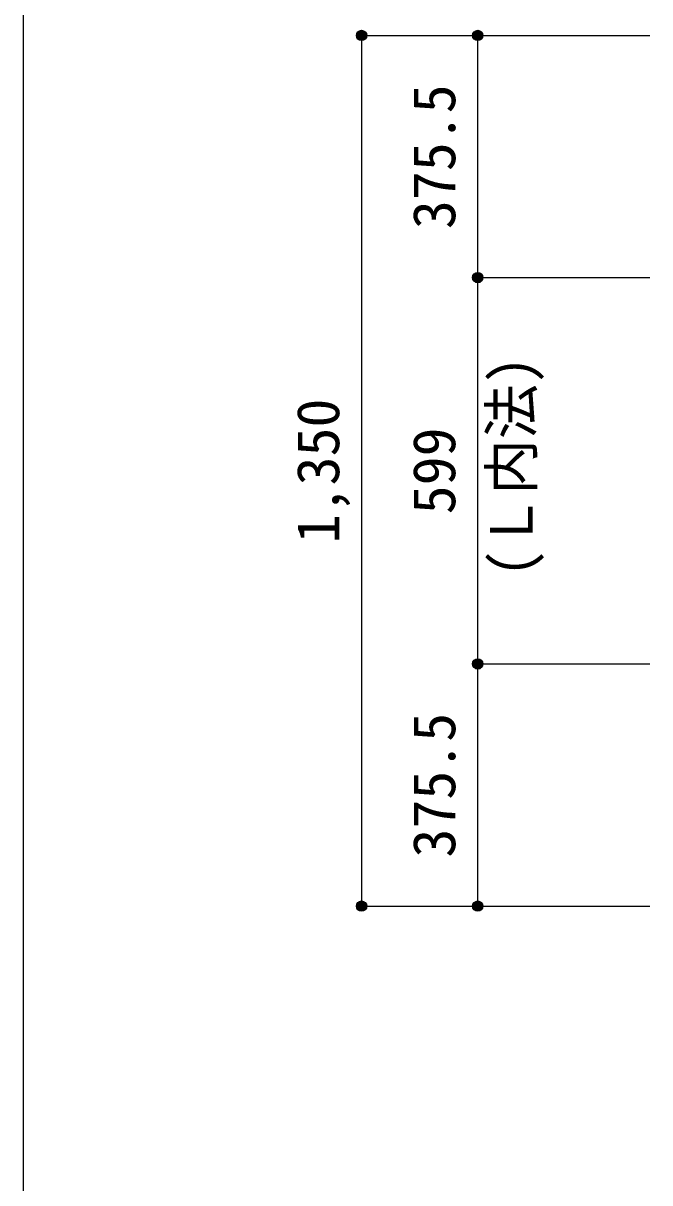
# Model space of a CAD drawing. Units: millimetres at full size, sheet at 1:30. Extents: x -5973 to 5954, y -4195 to 4201.
# Drawn here: x -5973 to -5001, y 1419 to 3217 of the extents above; entities that cross this region are included whole.
import ezdxf
from ezdxf.enums import TextEntityAlignment as Align

# ---------------------------------------------------------------- set-up
doc = ezdxf.new("R2010")
doc.units = ezdxf.units.MM
doc.header["$LTSCALE"] = 30
doc.header["$PDMODE"] = 32
doc.header["$PDSIZE"] = 15
for name, color, linetype in [('0-7_文字', 4, 'Continuous'), ('0-D_寸法', 4, 'Continuous'), ('F-0_枠', 6, 'Continuous')]:
    doc.layers.add(name, color=color, linetype=linetype)
doc.styles.add('ＭＳ ゴシック', font='')
doc.styles.get('ＭＳ ゴシック').set_extended_font_data('MS Gothic')

msp = doc.modelspace()

# ---------------------------------------------------------------- linework, layer by layer
at = {"layer": '0-D_寸法'}
for p, q in [((-5447.84, 3198.3), (-5267.84, 3198.3)), ((-5447.84, 3198.3), (-5267.84, 3198.3)), ((-5447.84, 3198.3), (-5447.84, 1848.3)), ((-5267.84, 2822.8), (-5267.84, 3198.3)), ((-5267.84, 3198.3), (-5000.8, 3198.3)), ((-5267.84, 2223.8), (-5267.84, 2822.8)), ((-5267.84, 2822.8), (-5000.8, 2822.8)), ((-5267.84, 1848.3), (-5267.84, 2223.8)), ((-5267.84, 2223.8), (-5000.8, 2223.8)), ((-5447.84, 1848.3), (-5267.84, 1848.3)), ((-5267.84, 1848.3), (-5000.8, 1848.3)), ((-5267.84, 1848.3), (-5000.8, 1848.3))]:
    msp.add_line(p, q, dxfattribs=at)
for centre, radius in [((-5447.84, 3198.3), 8), ((-5447.84, 3198.3), 7.2), ((-5447.84, 3198.3), 6.4), ((-5447.84, 3198.3), 5.6), ((-5447.84, 3198.3), 4.8), ((-5447.84, 3198.3), 4), ((-5447.84, 3198.3), 3.2), ((-5447.84, 3198.3), 2.4), ((-5267.84, 3198.3), 8), ((-5267.84, 3198.3), 7.2), ((-5267.84, 3198.3), 6.4), ((-5267.84, 3198.3), 5.6), ((-5267.84, 3198.3), 4.8), ((-5267.84, 3198.3), 4), ((-5267.84, 3198.3), 3.2), ((-5267.84, 3198.3), 2.4), ((-5447.84, 3198.3), 1.6), ((-5447.84, 3198.3), 0.8), ((-5267.84, 3198.3), 1.6), ((-5267.84, 3198.3), 0.8), ((-5267.84, 2822.8), 8), ((-5267.84, 2822.8), 7.2), ((-5267.84, 2822.8), 6.4), ((-5267.84, 2822.8), 5.6), ((-5267.84, 2822.8), 4.8), ((-5267.84, 2822.8), 4), ((-5267.84, 2822.8), 3.2), ((-5267.84, 2822.8), 2.4), ((-5267.84, 2822.8), 1.6), ((-5267.84, 2822.8), 0.8), ((-5267.84, 2223.8), 8), ((-5267.84, 2223.8), 7.2), ((-5267.84, 2223.8), 6.4), ((-5267.84, 2223.8), 5.6), ((-5267.84, 2223.8), 4.8), ((-5267.84, 2223.8), 4), ((-5267.84, 2223.8), 3.2), ((-5267.84, 2223.8), 2.4), ((-5267.84, 2223.8), 1.6), ((-5267.84, 2223.8), 0.8), ((-5447.84, 1848.3), 8), ((-5447.84, 1848.3), 7.2), ((-5447.84, 1848.3), 6.4), ((-5447.84, 1848.3), 5.6), ((-5447.84, 1848.3), 4.8), ((-5447.84, 1848.3), 4), ((-5267.84, 1848.3), 8), ((-5267.84, 1848.3), 7.2), ((-5267.84, 1848.3), 6.4), ((-5267.84, 1848.3), 5.6), ((-5267.84, 1848.3), 4.8), ((-5267.84, 1848.3), 4), ((-5447.84, 1848.3), 3.2), ((-5447.84, 1848.3), 2.4), ((-5447.84, 1848.3), 1.6), ((-5447.84, 1848.3), 0.8), ((-5267.84, 1848.3), 3.2), ((-5267.84, 1848.3), 2.4), ((-5267.84, 1848.3), 1.6), ((-5267.84, 1848.3), 0.8)]:
    msp.add_circle(centre, radius, dxfattribs=at)
at = {"layer": '0-D_寸法', "color": 7}
for p in [(-5447.84, 3198.3), (-5267.84, 3198.3), (-5267.84, 3198.3), (-5267.84, 2822.8), (-5267.84, 2822.8), (-5267.84, 2223.8), (-5267.84, 2223.8), (-5447.84, 1848.3), (-5267.84, 1848.3), (-5267.84, 1848.3)]:
    msp.add_point(p, dxfattribs=at)
at = {"layer": 'F-0_枠'}
msp.add_line((-5972.88, 4201.15), (-5972.88, -4195.24), dxfattribs=at)

# ---------------------------------------------------------------- texts
at = {"layer": '0-7_文字', "style": 'ＭＳ ゴシック', "width": 0.95}
msp.add_text('(Ｌ内法)', height=65.98, rotation=90, dxfattribs=at).set_placement((-5162.78, 2358.7), align=Align.BOTTOM_LEFT)
at = {"layer": '0-D_寸法', "style": 'ＭＳ ゴシック'}
for s, p in [('375.5', (-5282.84, 2898.05)), ('1,350', (-5462.84, 2410.8)), ('599', (-5282.84, 2455.8)), ('375.5', (-5282.84, 1923.55))]:
    msp.add_text(s, height=65.98, rotation=90, dxfattribs=at).set_placement(p, align=Align.BOTTOM_LEFT)

doc.saveas('drawing.dxf')
